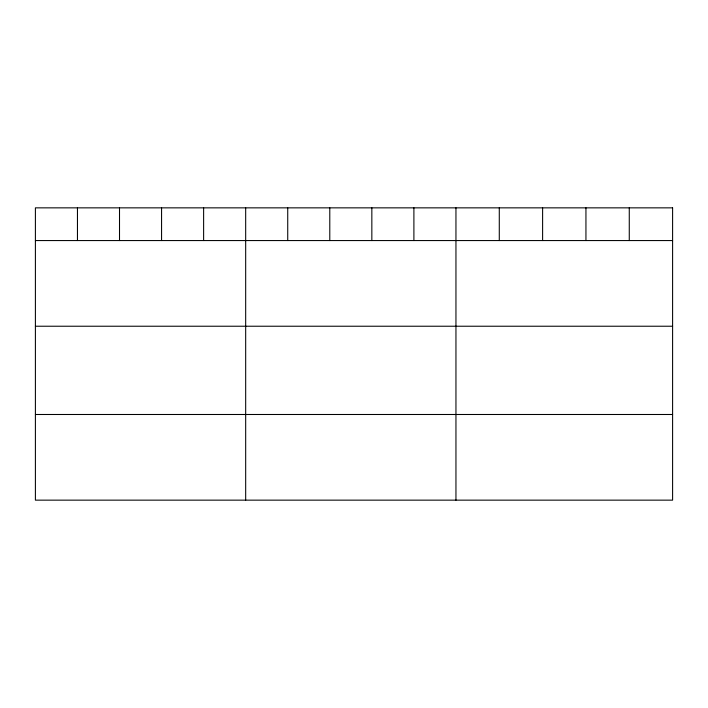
<?xml version="1.0" encoding="UTF-8"?>
<svg xmlns="http://www.w3.org/2000/svg" width="708" height="708" viewBox="0 0 708 708"><rect width="100%" height="100%" fill="white"/><g stroke="black" fill="none" stroke-linecap="round" stroke-linejoin="round"><path stroke-width="1.06" d="M35.4 240.561L672.6 240.561M35.4 326.229L672.6 326.229M35.4 414.49L672.6 414.49M629.27 207.851L629.27 240.561M585.941 207.851L585.941 240.561M542.611 207.851L542.611 240.561M499.282 207.851L499.282 240.561M455.952 207.851L455.952 500.149M413.897 207.851L413.897 240.561M371.842 207.851L371.842 240.561M329.786 207.851L329.786 240.561M287.731 207.851L287.731 240.561M245.676 207.851L245.676 500.149M203.621 207.851L203.621 240.561M161.566 207.851L161.566 240.561M119.51 207.851L119.51 240.561M77.455 207.851L77.455 240.561M672.6 207.851L35.4 207.851L35.4 500.149L672.6 500.149L672.6 207.851"/></g></svg>
